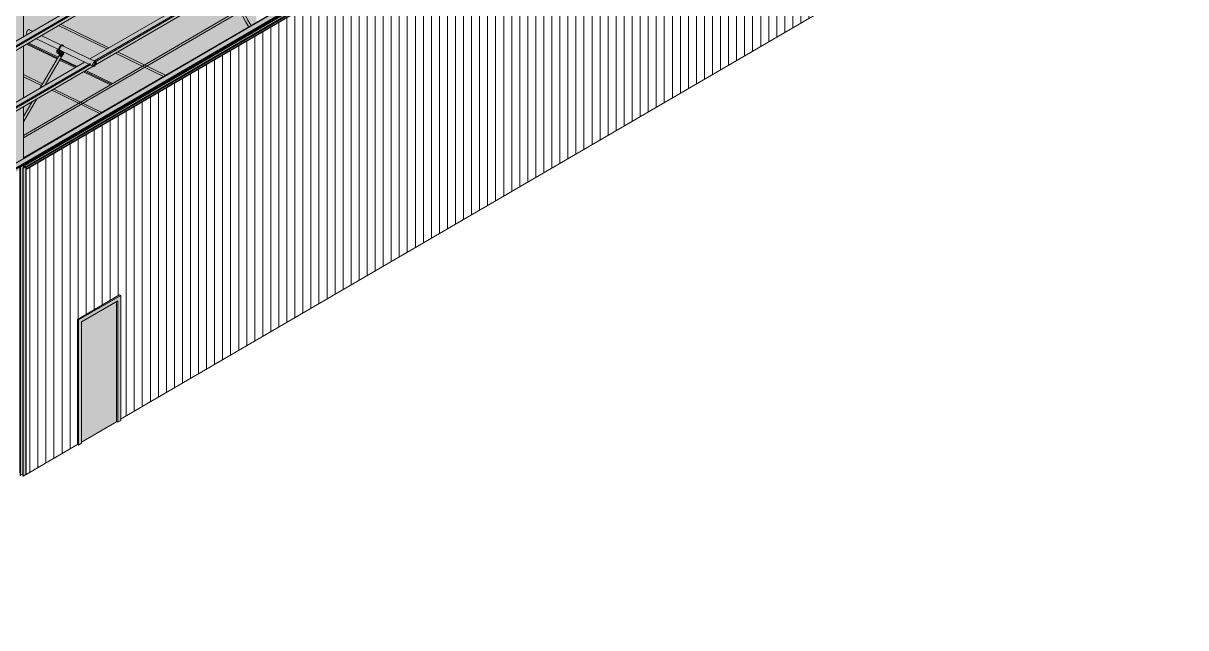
# Model space of a CAD drawing. Header units: inches. Extents: x 27328 to 121296, y -4075 to 4147.
# Drawn here: x 43991 to 44771, y -2631 to -2225 of the extents above; entities that cross this region are included whole.
import ezdxf

# ---------------------------------------------------------------- set-up
doc = ezdxf.new("R2010")
doc.units = ezdxf.units.IN
doc.header["$MEASUREMENT"] = 0
for name, color, linetype, lineweight in [('A-DOOR', 31, 'Continuous', 9), ('A-DOOR-FRAM', 31, 'Continuous', 9), ('A-FLOR', 192, 'Continuous', 9), ('A-FLOR-OTLN', 90, 'Continuous', 9), ('A-GLAZ-CWMG', 51, 'Continuous', 9), ('A-WALL', 113, 'Continuous', 9), ('A-WALL-PATT', 111, 'Continuous', 9), ('L-SITE-WALL', 31, 'Continuous', 9), ('Q-SPCQ', 91, 'Continuous', 9), ('S-BEAM', 12, 'Continuous', 9), ('S-COLS', 52, 'Continuous', 9)]:
    doc.layers.add(name, color=color, linetype=linetype, lineweight=lineweight)

# ---------------------------------------------------------------- blocks, each defined once
blk = doc.blocks.new('Girt_Z - 8_D-V115-Axon - Looking South West')
at = {"layer": 'S-BEAM'}
for points in [[(-33110.5, -2430.6), (-30969.21, -1183.42), (-30972.42, -1182.06), (-33110.5, -2427.38)], [(-33110.5, -2431.46), (-30966.57, -1182.52), (-30966.89, -1182.06), (-33110.5, -2430.6)], [(-33110.5, -2433.47), (-32921.61, -2323.45), (-32921.52, -2321.86), (-32331.34, -1978.34), (-32331.34, -1979.65), (-32141.66, -1869.17), (-32141.57, -1867.58), (-31356.4, -1410.5), (-31356.4, -1411.8), (-31166.72, -1301.32), (-31166.63, -1299.74), (-30966.46, -1183.1), (-30966.57, -1182.74), (-33110.5, -2431.46)]]:
    blk.add_hatch(color=256, dxfattribs=at).paths.add_polyline_path(points, flags=0)
for p, q in [((-30972.33, -1181.96), (-33110.5, -2427.32)), ((-33110.5, -2430.6), (-30966.89, -1182.06)), ((-33110.5, -2431.46), (-30966.46, -1182.68))]:
    blk.add_line(p, q, dxfattribs=at)
blk = doc.blocks.new('Girt_Z - 8_D-V116-Axon - Looking South West')
at = {"layer": 'S-BEAM'}
h = blk.add_hatch(color=256, dxfattribs=at)
h.paths.add_polyline_path([(-33110.5, -2389.71), (-32875.36, -2252.66), (-32878.38, -2251.28), (-33110.5, -2386.49)], flags=0)
h.paths.add_polyline_path([(-32871.64, -2250.58), (-32427.08, -1991.57), (-32430.1, -1990.19), (-32874.57, -2249.17), (-32871.92, -2250.45)], flags=0)
h.paths.add_polyline_path([(-32423.37, -1989.49), (-30969.21, -1142.53), (-30972.42, -1141.17), (-32426.29, -1988.08), (-32423.64, -1989.36)], flags=0)
h = blk.add_hatch(color=256, dxfattribs=at)
h.paths.add_polyline_path([(-33110.5, -2390.57), (-32873.83, -2252.72), (-32874.3, -2252.13), (-33110.5, -2389.71)], flags=0)
h.paths.add_polyline_path([(-32872.43, -2251.91), (-32871.66, -2251.27), (-32871.76, -2251.14), (-32872.22, -2251.58)], flags=0)
h.paths.add_polyline_path([(-32870.96, -2251.05), (-32871.05, -2250.9), (-32871.01, -2251.03)], flags=0)
h.paths.add_polyline_path([(-32870.83, -2250.97), (-32425.56, -1991.63), (-32426.03, -1991.04), (-32871.41, -2250.7), (-32870.86, -2250.96)], flags=0)
h.paths.add_polyline_path([(-32424.16, -1990.81), (-32423.38, -1990.18), (-32423.49, -1990.04), (-32423.95, -1990.49)], flags=0)
h.paths.add_polyline_path([(-32422.69, -1989.96), (-32422.78, -1989.8), (-32422.7, -1989.95)], flags=0)
h.paths.add_polyline_path([(-32422.56, -1989.88), (-30966.57, -1141.62), (-30966.89, -1141.17), (-32423.13, -1989.6), (-32422.59, -1989.87)], flags=0)
h = blk.add_hatch(color=256, dxfattribs=at)
h.paths.add_polyline_path([(-33110.5, -2392.58), (-32872.81, -2253.89), (-32873.74, -2253.21), (-32873.92, -2252.77), (-33110.5, -2390.57)], flags=0)
h.paths.add_polyline_path([(-32872.78, -2253.47), (-32872.37, -2253.2), (-32871.7, -2252.17), (-32871.63, -2251.44), (-32872.47, -2251.96), (-32872.81, -2253.21)], flags=0)
h.paths.add_polyline_path([(-32870.83, -2252.98), (-32424.54, -1992.8), (-32425.46, -1992.12), (-32425.64, -1991.68), (-32870.8, -2251.16), (-32870.58, -2251.55), (-32870.58, -2252.27), (-32870.69, -2252.66)], flags=0)
h.paths.add_polyline_path([(-32424.51, -1992.37), (-32423.95, -1991.95), (-32423.43, -1991.08), (-32423.28, -1990.3), (-32424.19, -1990.87), (-32424.54, -1992.12)], flags=0)
h.paths.add_polyline_path([(-32422.56, -1991.88), (-30966.46, -1143.79), (-30966.6, -1141.87), (-32422.53, -1990.07), (-32422.3, -1990.46), (-32422.3, -1991.17), (-32422.41, -1991.57)], flags=0)
for p, q in [((-32430.16, -1990.17), (-32874.74, -2249.11)), ((-32871.46, -2250.48), (-32425.94, -1990.99)), ((-32870.96, -2251.05), (-32425.56, -1991.63)), ((-32870.88, -2253.08), (-32424.1, -1992.85)), ((-32878.34, -2251.2), (-33110.5, -2386.43)), ((-33110.5, -2389.71), (-32874.21, -2252.08)), ((-33110.5, -2390.57), (-32873.92, -2252.77)), ((-33110.5, -2392.64), (-32872.37, -2253.94)), ((-32872.43, -2251.91), (-32871.56, -2251.4))]:
    blk.add_line(p, q, dxfattribs=at)
blk = doc.blocks.new('Girt_Z - 8_D-V117-Axon - Looking South West')
at = {"layer": 'S-BEAM'}
for points in [[(-33110.5, -2348.81), (-30969.21, -1101.63), (-30972.42, -1100.28), (-33110.5, -2345.59)], [(-33110.5, -2349.68), (-30966.46, -1100.89), (-30966.89, -1100.28), (-33110.5, -2348.81)], [(-33110.5, -2351.68), (-30966.46, -1102.9), (-30966.46, -1100.89), (-33110.5, -2349.68)]]:
    blk.add_hatch(color=256, dxfattribs=at).paths.add_polyline_path(points, flags=0)
for p, q in [((-30972.33, -1100.17), (-33110.5, -2345.53)), ((-33110.5, -2348.81), (-30966.89, -1100.28)), ((-33110.5, -2349.68), (-30966.46, -1100.89)), ((-33110.5, -2351.75), (-30966.51, -1102.99))]:
    blk.add_line(p, q, dxfattribs=at)
blk = doc.blocks.new('Basketball_Backstop-Performance_Sports_Systems-3103-Ceiling_Hung - 27_-0_ to 27_-11 7_8_-706978-Axon - Looking South West')
at = {"layer": 'Q-SPCQ'}
h = blk.add_hatch(color=256, dxfattribs=at)
h.paths.add_polyline_path([(-32872.81, -2253.21), (-32872.66, -2252.38), (-32871.94, -2251.27), (-32871.33, -2250.91), (-32871.1, -2250.84), (-32907.47, -2233.49), (-32910.25, -2235.11), (-32874.62, -2252.32), (-32874.19, -2252.12), (-32873.83, -2252.72), (-32872.86, -2253.19)], flags=0)
h.paths.add_polyline_path([(-32916.07, -2232.29), (-32913.07, -2230.55), (-32915.68, -2229.47), (-32916.29, -2229.82), (-32917, -2230.93), (-32917.16, -2231.76)], flags=0)
h = blk.add_hatch(color=256, dxfattribs=at)
h.paths.add_polyline_path([(-32872.47, -2254.06), (-32872.77, -2253.57), (-32872.86, -2253.19), (-32873.83, -2252.72), (-32873.67, -2253.37), (-32873.26, -2253.68), (-32872.6, -2254)], flags=0)
h.paths.add_polyline_path([(-32875.28, -2252.7), (-32874.64, -2252.33), (-32910.3, -2235.14), (-32910.89, -2235.48), (-32875.93, -2252.39)], flags=0)
h.paths.add_polyline_path([(-32916.71, -2232.66), (-32916.07, -2232.29), (-32917.16, -2231.76), (-32917, -2232.41), (-32916.82, -2232.61)], flags=0)
h = blk.add_hatch(color=256, dxfattribs=at)
h.paths.add_polyline_path([(-32919.13, -2291.19), (-32910.52, -2276.16), (-32913.45, -2277.86), (-32919.13, -2287.99), (-32919.13, -2291.14)], flags=0)
h.paths.add_polyline_path([(-32907.98, -2268.47), (-32904.84, -2266.64), (-32893.24, -2246.43), (-32893.96, -2246.49), (-32894.08, -2246.68), (-32894.43, -2246.42), (-32894.43, -2246.16), (-32894.72, -2246.07), (-32894.82, -2246.24), (-32895.04, -2246.24), (-32902.87, -2259.69)], flags=0)
for points in [[(-32896.65, -2244.83), (-32894.56, -2243.37), (-32895.7, -2242.85), (-32896.34, -2243.27), (-32896.65, -2243.94), (-32896.65, -2244.5)], [(-32895.21, -2245.52), (-32893.13, -2244.07), (-32894.27, -2243.54), (-32894.91, -2243.96), (-32895.21, -2244.63), (-32895.21, -2245.2)], [(-32893.95, -2245.91), (-32893.72, -2244.97), (-32894.18, -2244.98), (-32894.75, -2245.52), (-32893.95, -2245.9)], [(-32893.2, -2246.42), (-32892.88, -2246.23), (-32893.06, -2245.29), (-32893.46, -2245.12), (-32893.8, -2245.29), (-32893.96, -2245.9), (-32893.96, -2246.03), (-32893.87, -2246.34), (-32893.25, -2246.42)], [(-32892.5, -2245.12), (-32892.99, -2244.34), (-32893.46, -2244.65), (-32892.51, -2245.11)], [(-32872.18, -2254.04), (-32871.63, -2253.9), (-32870.86, -2253.05), (-32870.58, -2252.27), (-32870.59, -2251.87), (-32871.57, -2251.55), (-32871.88, -2252.56), (-32872.66, -2253.41), (-32872.75, -2253.62), (-32872.4, -2253.95)], [(-32870.54, -2251.89), (-32870.69, -2251.28), (-32871.33, -2250.91), (-32871.65, -2251.28), (-32871.23, -2251.55), (-32870.59, -2251.87)], [(-32904.84, -2266.64), (-32904.72, -2266.58), (-32901.54, -2260.97)]]:
    blk.add_hatch(color=256, dxfattribs=at).paths.add_polyline_path(points, flags=0)
h = blk.add_hatch(color=256, dxfattribs=at)
h.paths.add_polyline_path([(-32895.44, -2245.52), (-32895.58, -2245), (-32896.55, -2244.98)], flags=0)
h.paths.add_polyline_path([(-32896.55, -2244.98), (-32895.09, -2244.28), (-32895.22, -2244.2), (-32896.29, -2244.83)], flags=0)
h = blk.add_hatch(color=256, dxfattribs=at)
h.paths.add_polyline_path([(-32893.96, -2246.76), (-32893.96, -2246.03), (-32894.43, -2246.42)], flags=0)
h.paths.add_polyline_path([(-32894.79, -2246.24), (-32895.26, -2245.52), (-32895.22, -2246.15), (-32894.93, -2246.21)], flags=0)
h.paths.add_polyline_path([(-32894.61, -2246.21), (-32893.98, -2246.02), (-32895.11, -2245.59)], flags=0)
h = blk.add_hatch(color=256, dxfattribs=at)
h.paths.add_polyline_path([(-32892.49, -2245.91), (-32892.64, -2245.29), (-32892.87, -2245.63), (-32892.59, -2245.83)], flags=0)
h.paths.add_polyline_path([(-32893.03, -2245.32), (-32892.59, -2245.12), (-32893.67, -2244.68), (-32893.06, -2245.29)], flags=0)
h.paths.add_polyline_path([(-32893.46, -2245.12), (-32893.73, -2245.02), (-32893.58, -2245.11), (-32893.46, -2245.12)], flags=0)
for p, q in [((-32913.02, -2230.57), (-32915.22, -2229.5)), ((-32910.9, -2235.48), (-32875.28, -2252.7)), ((-32871.01, -2250.88), (-32907.25, -2233.36)), ((-32894.45, -2245.21), (-32907.99, -2268.48)), ((-32904.71, -2266.57), (-32892.82, -2246.16)), ((-32896.78, -2244.76), (-32896.78, -2243.76)), ((-32896.65, -2243.82), (-32896.65, -2244.83)), ((-32895.44, -2245.52), (-32896.55, -2244.98)), ((-32896.55, -2245.14), (-32895.44, -2245.67)), ((-32896.45, -2243.14), (-32895.67, -2242.68)), ((-32895.53, -2242.75), (-32896.31, -2243.2)), ((-32895.53, -2242.75), (-32895.67, -2242.68)), ((-32895.31, -2244.66), (-32895.65, -2244.86)), ((-32895.65, -2244.86), (-32895.5, -2245.11)), ((-32895.6, -2244.95), (-32895.64, -2244.98)), ((-32895.6, -2244.79), (-32895.35, -2244.65)), ((-32895.21, -2244.73), (-32895.6, -2244.95)), ((-32895.54, -2245.16), (-32895.31, -2245.03)), ((-32895.5, -2245.11), (-32895.21, -2245.15)), ((-32895.21, -2245.52), (-32895.45, -2245.49)), ((-32895.41, -2242.59), (-32895.41, -2245.55)), ((-32895.16, -2243.11), (-32895.37, -2242.98)), ((-32895.35, -2244.45), (-32895.35, -2245.45)), ((-32895.31, -2244.66), (-32895.31, -2245.03)), ((-32895.29, -2245.68), (-32892.8, -2244.23)), ((-32895.29, -2245.44), (-32895.23, -2245.43)), ((-32895.27, -2245.4), (-32895.21, -2245.42)), ((-32895.26, -2246.14), (-32895.26, -2245.4)), ((-32894.93, -2246.08), (-32895.23, -2246.25)), ((-32894.9, -2246.19), (-32895.23, -2246.25)), ((-32895.23, -2246.25), (-32895.23, -2246.68)), ((-32895.21, -2245.52), (-32895.21, -2244.51)), ((-32894.63, -2246.18), (-32895.16, -2246.48)), ((-32895.01, -2243.83), (-32894.24, -2243.37)), ((-32894.66, -2245.34), (-32895, -2245.54)), ((-32894.93, -2246.08), (-32894.61, -2246.02)), ((-32894.93, -2246.51), (-32894.93, -2246.08)), ((-32894.91, -2243.95), (-32894.91, -2242.59)), ((-32894.61, -2246.02), (-32894.9, -2246.19)), ((-32894.58, -2246.57), (-32894.9, -2246.19)), ((-32894.1, -2243.44), (-32894.88, -2243.89)), ((-32894.68, -2246.22), (-32894.69, -2246.28)), ((-32894.61, -2246.02), (-32894.29, -2246.39)), ((-32894.34, -2246.28), (-32894.38, -2246.22)), ((-32894.1, -2243.44), (-32894.24, -2243.37)), ((-32893.96, -2246.03), (-32893.96, -2246.76)), ((-32893.72, -2244.98), (-32893.95, -2245.91)), ((-32893.72, -2243.8), (-32893.94, -2243.67)), ((-32893.84, -2246.69), (-32893.84, -2245.95)), ((-32893.83, -2245.89), (-32893.6, -2244.96)), ((-32893.78, -2244.94), (-32893.78, -2244.69)), ((-32892.96, -2245.2), (-32893.7, -2245.63)), ((-32892.85, -2244.26), (-32893.48, -2244.63)), ((-32893.48, -2244.79), (-32892.85, -2244.42)), ((-32892.79, -2244.23), (-32892.85, -2244.26)), ((-32892.73, -2244.45), (-32892.5, -2245.12)), ((-32892.38, -2244.99), (-32892.61, -2244.33)), ((-32892.49, -2245.17), (-32892.49, -2245.91)), ((-32892.39, -2245.29), (-32892.39, -2245.72)), ((-32892.36, -2245.83), (-32892.36, -2245.09)), ((-32894.93, -2246.51), (-32895.23, -2246.68)), ((-32895.23, -2246.68), (-32894.9, -2247.05)), ((-32894.61, -2246.88), (-32894.93, -2246.51)), ((-32894.9, -2246.91), (-32894.2, -2246.5)), ((-32894.9, -2247.05), (-32894.61, -2246.88)), ((-32894.9, -2247.05), (-32894.58, -2246.99)), ((-32894.29, -2246.82), (-32894.61, -2246.88)), ((-32894.29, -2246.39), (-32894.58, -2246.57)), ((-32894.58, -2246.99), (-32894.58, -2246.57)), ((-32894.29, -2246.82), (-32894.58, -2246.99)), ((-32894.29, -2246.39), (-32894.29, -2246.82)), ((-32894.17, -2247.21), (-32894.04, -2247.13)), ((-32892.7, -2246.35), (-32892.57, -2246.28)), ((-32874.09, -2253.28), (-32872.65, -2253.98)), ((-32872.65, -2253.98), (-32872.4, -2254.1)), ((-32870.87, -2250.95), (-32871.01, -2250.88)), ((-32919.13, -2291.33), (-32910.17, -2275.95)), ((-32913.46, -2277.87), (-32919.13, -2287.6))]:
    blk.add_line(p, q, dxfattribs=at)
for points in [[(-32917.16, -2231.76, 0), (-32917.12, -2231.36, 0), (-32917, -2230.93, 0), (-32916.82, -2230.51, 0), (-32916.57, -2230.14, 0), (-32916.29, -2229.82, 0), (-32915.98, -2229.59, 0), (-32915.68, -2229.47, 0), (-32915.39, -2229.45, 0), (-32915.15, -2229.54, 0)], [(-32916.75, -2232.65, 0), (-32916.82, -2232.61, 0), (-32917, -2232.41, 0), (-32917.12, -2232.12, 0), (-32917.16, -2231.76, 0)], [(-32896.78, -2243.76, 0), (-32896.77, -2243.64, 0), (-32896.74, -2243.52, 0), (-32896.69, -2243.4, 0), (-32896.62, -2243.29, 0), (-32896.53, -2243.2, 0), (-32896.45, -2243.14, 0)], [(-32896.78, -2244.76, 0), (-32896.78, -2244.83, 0), (-32896.75, -2244.91, 0), (-32896.72, -2244.98, 0), (-32896.67, -2245.05, 0), (-32896.61, -2245.1, 0), (-32896.55, -2245.14, 0)], [(-32896.31, -2243.2, 0), (-32896.4, -2243.27, 0), (-32896.48, -2243.36, 0), (-32896.55, -2243.47, 0), (-32896.6, -2243.58, 0), (-32896.63, -2243.71, 0), (-32896.65, -2243.82, 0)], [(-32896.55, -2244.98, 0), (-32896.58, -2244.96, 0), (-32896.6, -2244.94, 0), (-32896.62, -2244.92, 0), (-32896.63, -2244.89, 0), (-32896.64, -2244.86, 0), (-32896.65, -2244.83, 0)], [(-32895.24, -2245.02, 0), (-32895.3, -2245.03, 0), (-32895.37, -2245.04, 0), (-32895.45, -2245.04, 0), (-32895.52, -2245.02, 0), (-32895.58, -2245, 0), (-32895.62, -2244.97, 0), (-32895.66, -2244.94, 0), (-32895.67, -2244.9, 0), (-32895.66, -2244.86, 0), (-32895.64, -2244.82, 0), (-32895.6, -2244.79, 0)], [(-32895.45, -2245.2, 0), (-32895.37, -2245.2, 0), (-32895.3, -2245.19, 0), (-32895.24, -2245.18, 0)], [(-32895.35, -2245.45, 0), (-32895.35, -2245.48, 0), (-32895.36, -2245.5, 0), (-32895.38, -2245.52, 0), (-32895.4, -2245.52, 0), (-32895.42, -2245.52, 0), (-32895.44, -2245.52, 0)], [(-32895.44, -2245.67, 0), (-32895.38, -2245.69, 0), (-32895.33, -2245.69, 0), (-32895.28, -2245.68, 0), (-32895.24, -2245.64, 0), (-32895.22, -2245.59, 0), (-32895.21, -2245.52, 0)], [(-32892.83, -2239.78, 0), (-32892.89, -2239.75, 0), (-32892.95, -2239.73, 0), (-32893.01, -2239.71, 0), (-32893.07, -2239.7, 0), (-32893.13, -2239.69, 0), (-32893.2, -2239.68, 0), (-32893.26, -2239.68, 0), (-32893.33, -2239.69, 0), (-32893.39, -2239.69, 0), (-32893.45, -2239.7, 0), (-32893.52, -2239.72, 0), (-32893.58, -2239.73, 0), (-32893.65, -2239.76, 0), (-32893.71, -2239.78, 0), (-32893.77, -2239.81, 0), (-32893.84, -2239.84, 0), (-32893.9, -2239.87, 0), (-32893.96, -2239.91, 0), (-32894.02, -2239.94, 0), (-32894.08, -2239.99, 0), (-32894.14, -2240.03, 0), (-32894.2, -2240.08, 0), (-32894.26, -2240.12, 0), (-32894.32, -2240.18, 0), (-32894.38, -2240.23, 0), (-32894.43, -2240.29, 0), (-32894.49, -2240.34, 0), (-32894.54, -2240.4, 0), (-32894.6, -2240.47, 0), (-32894.65, -2240.53, 0), (-32894.7, -2240.6, 0), (-32894.75, -2240.66, 0), (-32894.8, -2240.73, 0), (-32894.84, -2240.8, 0), (-32894.89, -2240.87, 0), (-32894.93, -2240.95, 0), (-32894.97, -2241.02, 0), (-32895.01, -2241.1, 0), (-32895.05, -2241.17, 0), (-32895.09, -2241.25, 0), (-32895.12, -2241.33, 0), (-32895.16, -2241.41, 0), (-32895.19, -2241.49, 0), (-32895.22, -2241.57, 0), (-32895.25, -2241.65, 0), (-32895.27, -2241.73, 0), (-32895.29, -2241.81, 0), (-32895.32, -2241.89, 0), (-32895.33, -2241.97, 0), (-32895.35, -2242.05, 0), (-32895.37, -2242.13, 0), (-32895.38, -2242.21, 0), (-32895.39, -2242.29, 0), (-32895.4, -2242.37, 0), (-32895.4, -2242.44, 0), (-32895.41, -2242.52, 0), (-32895.41, -2242.59, 0)], [(-32895.21, -2245.05, 0), (-32895.27, -2245.03, 0), (-32895.32, -2245.01, 0), (-32895.37, -2244.99, 0), (-32895.39, -2244.96, 0), (-32895.41, -2244.92, 0), (-32895.4, -2244.89, 0), (-32895.38, -2244.85, 0), (-32895.34, -2244.83, 0)], [(-32895.34, -2245.2, 0), (-32895.38, -2245.23, 0), (-32895.4, -2245.26, 0), (-32895.41, -2245.29, 0), (-32895.39, -2245.33, 0), (-32895.37, -2245.36, 0)], [(-32895.32, -2245.65, 0), (-32895.37, -2245.62, 0), (-32895.39, -2245.59, 0), (-32895.41, -2245.56, 0), (-32895.4, -2245.52, 0), (-32895.38, -2245.49, 0)], [(-32895.35, -2244.45, 0), (-32895.34, -2244.33, 0), (-32895.31, -2244.21, 0), (-32895.25, -2244.09, 0), (-32895.18, -2243.98, 0), (-32895.1, -2243.89, 0), (-32895.01, -2243.83, 0)], [(-32895.34, -2244.83, 0), (-32895.29, -2244.8, 0), (-32895.23, -2244.79, 0)], [(-32895.23, -2245.16, 0), (-32895.29, -2245.18, 0), (-32895.34, -2245.2, 0)], [(-32894.99, -2245.45, 0), (-32894.95, -2245.48, 0), (-32894.92, -2245.51, 0), (-32894.91, -2245.55, 0), (-32894.91, -2245.58, 0), (-32894.93, -2245.61, 0), (-32894.97, -2245.64, 0), (-32895.02, -2245.66, 0), (-32895.08, -2245.68, 0), (-32895.14, -2245.68, 0), (-32895.21, -2245.68, 0), (-32895.27, -2245.67, 0), (-32895.32, -2245.65, 0)], [(-32894.88, -2243.89, 0), (-32894.96, -2243.96, 0), (-32895.04, -2244.05, 0), (-32895.11, -2244.16, 0), (-32895.17, -2244.28, 0), (-32895.2, -2244.4, 0), (-32895.21, -2244.51, 0)], [(-32893.05, -2240.23, 0), (-32893.07, -2240.21, 0), (-32893.1, -2240.2, 0), (-32893.13, -2240.2, 0), (-32893.16, -2240.19, 0), (-32893.19, -2240.19, 0), (-32893.22, -2240.18, 0), (-32893.25, -2240.18, 0), (-32893.29, -2240.18, 0), (-32893.32, -2240.19, 0), (-32893.36, -2240.19, 0), (-32893.4, -2240.2, 0), (-32893.44, -2240.21, 0), (-32893.48, -2240.23, 0), (-32893.52, -2240.24, 0), (-32893.57, -2240.26, 0), (-32893.61, -2240.28, 0), (-32893.66, -2240.31, 0), (-32893.7, -2240.33, 0), (-32893.75, -2240.36, 0), (-32893.8, -2240.39, 0), (-32893.84, -2240.43, 0), (-32893.89, -2240.46, 0), (-32893.94, -2240.5, 0), (-32893.98, -2240.55, 0), (-32894.03, -2240.59, 0), (-32894.08, -2240.64, 0), (-32894.12, -2240.68, 0), (-32894.17, -2240.73, 0), (-32894.21, -2240.79, 0), (-32894.26, -2240.84, 0), (-32894.3, -2240.9, 0), (-32894.34, -2240.95, 0), (-32894.38, -2241.01, 0), (-32894.42, -2241.07, 0), (-32894.46, -2241.14, 0), (-32894.5, -2241.2, 0), (-32894.53, -2241.26, 0), (-32894.57, -2241.33, 0), (-32894.6, -2241.39, 0), (-32894.64, -2241.46, 0), (-32894.67, -2241.53, 0), (-32894.69, -2241.6, 0), (-32894.72, -2241.67, 0), (-32894.75, -2241.73, 0), (-32894.77, -2241.8, 0), (-32894.79, -2241.87, 0), (-32894.81, -2241.94, 0), (-32894.83, -2242.01, 0), (-32894.85, -2242.08, 0), (-32894.86, -2242.15, 0), (-32894.87, -2242.21, 0), (-32894.88, -2242.28, 0), (-32894.89, -2242.35, 0), (-32894.9, -2242.41, 0), (-32894.9, -2242.47, 0), (-32894.91, -2242.53, 0), (-32894.91, -2242.59, 0)], [(-32894.82, -2246.35, 0), (-32894.81, -2246.29, 0), (-32894.79, -2246.24, 0), (-32894.76, -2246.21, 0), (-32894.71, -2246.19, 0), (-32894.66, -2246.19, 0), (-32894.61, -2246.21, 0), (-32894.56, -2246.25, 0), (-32894.51, -2246.3, 0), (-32894.46, -2246.35, 0), (-32894.43, -2246.42, 0)], [(-32894.43, -2246.48, 0), (-32894.45, -2246.42, 0), (-32894.48, -2246.36, 0), (-32894.52, -2246.31, 0), (-32894.56, -2246.27, 0), (-32894.61, -2246.24, 0), (-32894.66, -2246.22, 0), (-32894.7, -2246.22, 0), (-32894.74, -2246.24, 0), (-32894.77, -2246.27, 0), (-32894.79, -2246.31, 0), (-32894.79, -2246.36, 0)], [(-32893.95, -2245.91, 0), (-32893.96, -2245.97, 0), (-32893.96, -2246.03, 0)], [(-32893.84, -2245.95, 0), (-32893.83, -2245.92, 0), (-32893.83, -2245.89, 0)], [(-32893.48, -2244.63, 0), (-32893.54, -2244.67, 0), (-32893.6, -2244.73, 0), (-32893.65, -2244.81, 0), (-32893.69, -2244.89, 0), (-32893.72, -2244.98, 0)], [(-32893.02, -2246.35, 0), (-32892.88, -2246.23, 0), (-32892.79, -2246.08, 0), (-32892.75, -2245.9, 0), (-32892.78, -2245.7, 0), (-32892.87, -2245.5, 0), (-32893, -2245.32, 0), (-32893.18, -2245.16, 0), (-32893.4, -2245.04, 0), (-32893.62, -2244.96, 0)], [(-32893.6, -2244.96, 0), (-32893.58, -2244.92, 0), (-32893.56, -2244.88, 0), (-32893.54, -2244.84, 0), (-32893.51, -2244.81, 0), (-32893.48, -2244.79, 0)], [(-32893.05, -2240.23, 0), (-32893.02, -2240.24, 0), (-32893, -2240.25, 0), (-32892.97, -2240.27, 0), (-32892.95, -2240.29, 0), (-32892.93, -2240.31, 0), (-32892.91, -2240.33, 0)], [(-32892.97, -2246.39, 0), (-32892.81, -2246.39, 0), (-32892.68, -2246.34, 0), (-32892.58, -2246.23, 0), (-32892.51, -2246.09, 0), (-32892.49, -2245.91, 0)], [(-32892.85, -2244.42, 0), (-32892.82, -2244.41, 0), (-32892.79, -2244.4, 0), (-32892.76, -2244.41, 0), (-32892.74, -2244.43, 0), (-32892.73, -2244.45, 0)], [(-32892.36, -2245.83, 0), (-32892.38, -2246.01, 0), (-32892.45, -2246.16, 0), (-32892.55, -2246.27, 0), (-32892.69, -2246.32, 0), (-32892.84, -2246.32, 0)], [(-32892.83, -2239.78, 0), (-32892.77, -2239.8, 0), (-32892.72, -2239.84, 0), (-32892.67, -2239.87, 0), (-32892.62, -2239.92, 0), (-32892.57, -2239.96, 0), (-32892.53, -2240.01, 0), (-32892.49, -2240.06, 0), (-32892.45, -2240.11, 0), (-32892.42, -2240.16, 0), (-32892.39, -2240.22, 0), (-32892.36, -2240.28, 0), (-32892.33, -2240.34, 0), (-32892.31, -2240.4, 0), (-32892.29, -2240.47, 0), (-32892.27, -2240.53, 0), (-32892.25, -2240.6, 0)], [(-32892.5, -2245.12, 0), (-32892.49, -2245.14, 0), (-32892.49, -2245.17, 0)], [(-32892.5, -2245.14, 0), (-32892.46, -2245.19, 0), (-32892.43, -2245.25, 0), (-32892.41, -2245.31, 0), (-32892.4, -2245.36, 0)], [(-32892.4, -2245.36, 0), (-32892.41, -2245.42, 0), (-32892.43, -2245.46, 0), (-32892.46, -2245.49, 0), (-32892.5, -2245.5, 0)], [(-32892.36, -2245.09, 0), (-32892.37, -2245.04, 0), (-32892.38, -2244.99, 0)], [(-32895.23, -2246.34, 0), (-32895.17, -2246.55, 0), (-32895.07, -2246.75, 0), (-32894.93, -2246.94, 0), (-32894.78, -2247.09, 0), (-32894.61, -2247.19, 0), (-32894.44, -2247.25, 0), (-32894.29, -2247.25, 0), (-32894.15, -2247.2, 0), (-32894.05, -2247.09, 0), (-32893.98, -2246.95, 0), (-32893.96, -2246.76, 0)], [(-32894.85, -2246.79, 0), (-32894.85, -2246.73, 0), (-32894.87, -2246.67, 0), (-32894.9, -2246.61, 0), (-32894.94, -2246.56, 0), (-32894.98, -2246.51, 0), (-32895.03, -2246.48, 0), (-32895.08, -2246.47, 0), (-32895.12, -2246.47, 0), (-32895.16, -2246.48, 0), (-32895.19, -2246.51, 0), (-32895.21, -2246.56, 0), (-32895.22, -2246.61, 0)], [(-32895.22, -2246.61, 0), (-32895.21, -2246.66, 0), (-32895.19, -2246.72, 0), (-32895.16, -2246.78, 0), (-32895.12, -2246.84, 0), (-32895.08, -2246.88, 0), (-32895.03, -2246.91, 0), (-32894.98, -2246.92, 0), (-32894.94, -2246.92, 0), (-32894.9, -2246.91, 0), (-32894.87, -2246.88, 0), (-32894.85, -2246.84, 0), (-32894.85, -2246.79, 0)], [(-32893.84, -2246.69, 0), (-32893.86, -2246.87, 0), (-32893.92, -2247.02, 0), (-32894.03, -2247.12, 0), (-32894.16, -2247.18, 0), (-32894.32, -2247.17, 0), (-32894.48, -2247.12, 0), (-32894.65, -2247.01, 0), (-32894.81, -2246.86, 0), (-32894.94, -2246.68, 0), (-32895.04, -2246.48, 0), (-32895.11, -2246.27, 0)], [(-32895.09, -2246.53, 0), (-32895.08, -2246.48, 0), (-32895.06, -2246.44, 0), (-32895.03, -2246.41, 0), (-32895, -2246.39, 0), (-32894.95, -2246.4, 0), (-32894.9, -2246.41, 0), (-32894.86, -2246.44, 0), (-32894.81, -2246.48, 0), (-32894.77, -2246.54, 0), (-32894.74, -2246.59, 0), (-32894.73, -2246.65, 0), (-32894.72, -2246.71, 0)], [(-32894.72, -2246.71, 0), (-32894.73, -2246.76, 0), (-32894.74, -2246.81, 0), (-32894.77, -2246.84, 0), (-32894.81, -2246.85, 0), (-32894.86, -2246.85, 0), (-32894.9, -2246.83, 0), (-32894.95, -2246.8, 0), (-32895, -2246.76, 0), (-32895.03, -2246.71, 0), (-32895.06, -2246.65, 0), (-32895.08, -2246.59, 0), (-32895.09, -2246.53, 0)], [(-32894.4, -2246.55, 0), (-32894.41, -2246.61, 0), (-32894.43, -2246.66, 0), (-32894.46, -2246.69, 0), (-32894.51, -2246.71, 0), (-32894.56, -2246.71, 0), (-32894.61, -2246.69, 0), (-32894.66, -2246.66, 0), (-32894.71, -2246.61, 0), (-32894.76, -2246.55, 0), (-32894.79, -2246.48, 0), (-32894.81, -2246.42, 0), (-32894.82, -2246.35, 0)], [(-32894.79, -2246.36, 0), (-32894.79, -2246.42, 0), (-32894.77, -2246.48, 0), (-32894.74, -2246.54, 0), (-32894.7, -2246.59, 0), (-32894.66, -2246.63, 0), (-32894.61, -2246.66, 0), (-32894.56, -2246.68, 0), (-32894.52, -2246.68, 0), (-32894.48, -2246.66, 0), (-32894.45, -2246.63, 0), (-32894.43, -2246.59, 0), (-32894.42, -2246.54, 0)], [(-32894.69, -2246.28, 0), (-32894.68, -2246.34, 0), (-32894.66, -2246.41, 0), (-32894.63, -2246.48, 0), (-32894.59, -2246.53, 0), (-32894.54, -2246.58, 0), (-32894.48, -2246.62, 0), (-32894.43, -2246.63, 0), (-32894.38, -2246.63, 0), (-32894.34, -2246.62, 0)], [(-32893.87, -2246.34, 0), (-32893.65, -2246.42, 0), (-32893.42, -2246.45, 0), (-32893.2, -2246.42, 0), (-32893.02, -2246.35, 0)], [(-32870.46, -2251.84, 0), (-32870.5, -2251.48, 0), (-32870.61, -2251.19, 0), (-32870.8, -2250.99, 0), (-32871.05, -2250.9, 0), (-32871.33, -2250.91, 0), (-32871.63, -2251.04, 0), (-32871.94, -2251.27, 0), (-32872.22, -2251.58, 0), (-32872.47, -2251.96, 0), (-32872.66, -2252.38, 0), (-32872.77, -2252.8, 0), (-32872.81, -2253.21, 0)], [(-32872.81, -2253.21, 0), (-32872.77, -2253.57, 0), (-32872.66, -2253.86, 0), (-32872.47, -2254.06, 0), (-32872.22, -2254.15, 0), (-32871.94, -2254.13, 0), (-32871.63, -2254.01, 0), (-32871.33, -2253.78, 0), (-32871.05, -2253.47, 0), (-32870.8, -2253.09, 0), (-32870.61, -2252.67, 0), (-32870.5, -2252.25, 0), (-32870.46, -2251.84, 0)], [(-32872.73, -2253.16, 0), (-32872.69, -2252.78, 0), (-32872.58, -2252.39, 0), (-32872.41, -2252, 0), (-32872.18, -2251.65, 0), (-32871.92, -2251.36, 0), (-32871.63, -2251.15, 0), (-32871.35, -2251.03, 0), (-32871.09, -2251.01, 0), (-32870.86, -2251.1, 0), (-32870.69, -2251.28, 0), (-32870.58, -2251.55, 0), (-32870.54, -2251.89, 0)], [(-32872.34, -2253.99, 0), (-32872.41, -2253.95, 0), (-32872.58, -2253.77, 0), (-32872.69, -2253.5, 0), (-32872.73, -2253.16, 0)], [(-32870.54, -2251.89, 0), (-32870.58, -2252.27, 0), (-32870.69, -2252.66, 0), (-32870.86, -2253.05, 0), (-32871.09, -2253.4, 0), (-32871.35, -2253.69, 0), (-32871.63, -2253.9, 0), (-32871.92, -2254.02, 0), (-32872.18, -2254.04, 0)]]:
    blk.add_polyline3d(points, dxfattribs=at)
blk = doc.blocks.new('Rectangular Mullion - Profile_Polycarbonate_Lower-836515-Axon - Looking South West')
at = {"layer": 'A-GLAZ-CWMG'}
for points in [[(-32918.9, -2320.57), (-32333.77, -1979.76), (-32334.04, -1979.64), (-32919.17, -2320.44)], [(-32917.59, -2321.42), (-32333.99, -1981.51), (-32333.99, -1980.1), (-32918.56, -2320.78), (-32917.59, -2321.2)], [(-32917.59, -2323.1), (-32332.46, -1982.3), (-32332.55, -1981.11), (-32917.59, -2321.87)], [(-32917.59, -2321.77), (-32333.77, -1981.61), (-32333.99, -1981.51), (-32917.59, -2321.42)]]:
    blk.add_hatch(color=256, dxfattribs=at).paths.add_polyline_path(points, flags=0)
for p, q in [((-32334.04, -1979.64), (-32919.17, -2320.44)), ((-32333.77, -1979.76), (-32918.9, -2320.57)), ((-32333.77, -1979.97), (-32918.75, -2320.69)), ((-32332.56, -1981.02), (-32917.59, -2321.77)), ((-32332.46, -1981.06), (-32917.59, -2321.87)), ((-32334.04, -1979.64), (-32333.77, -1979.76)), ((-32333.99, -1980.1), (-32333.99, -1981.51)), ((-32333.77, -1979.76), (-32333.77, -1979.97)), ((-32332.56, -1981.02), (-32332.46, -1981.06)), ((-32332.46, -1981.06), (-32332.46, -1982.3)), ((-32333.99, -1981.51), (-32917.59, -2321.42)), ((-32332.46, -1982.3), (-32917.59, -2323.1)), ((-32333.99, -1981.51), (-32333.67, -1981.66)), ((-32918.9, -2320.57), (-32919.17, -2320.44)), ((-32917.59, -2323.1), (-32917.59, -2321.87))]:
    blk.add_line(p, q, dxfattribs=at)
blk = doc.blocks.new('Rectangular Mullion - Profile_Polycarbonate_Upper and left-836139-Axon - Looking South West')
at = {"layer": 'A-GLAZ-CWMG'}
for points in [[(-32921.34, -2526.67), (-32921.53, -2321.9), (-32921.61, -2321.88), (-32921.56, -2526.57)], [(-32921.18, -2528.24), (-32919.6, -2527.32), (-32919.43, -2322.27), (-32919.16, -2322.11), (-32919.17, -2320.49), (-32921.18, -2321.89), (-32921.18, -2527.97)], [(-32919.5, -2528.9), (-32917.59, -2527.78), (-32917.59, -2321.2), (-32919.5, -2322.31), (-32919.5, -2501.34)], [(-32919.16, -2322.11), (-32917.79, -2321.15), (-32919.16, -2320.5), (-32919.16, -2322.06)], [(-32921.29, -2528.54), (-32921.18, -2528.42), (-32921.34, -2528.52)]]:
    blk.add_hatch(color=256, dxfattribs=at).paths.add_polyline_path(points, flags=0)
for p, q in [((-32919.17, -2320.44), (-32921.61, -2321.86)), ((-32921.61, -2321.86), (-32921.34, -2321.99)), ((-32921.61, -2321.86), (-32921.61, -2322.74)), ((-32921.61, -2322.83), (-32921.61, -2526.64)), ((-32921.52, -2321.86), (-32919.16, -2320.49)), ((-32921.34, -2321.99), (-32921.18, -2321.89)), ((-32921.34, -2321.99), (-32921.34, -2528.57)), ((-32921.18, -2321.89), (-32921.22, -2321.87)), ((-32921.18, -2321.89), (-32921.18, -2528.47)), ((-32919.55, -2322.24), (-32919.6, -2322.27)), ((-32919.6, -2322.27), (-32919.5, -2322.31)), ((-32919.6, -2322.27), (-32919.6, -2528.85)), ((-32919.51, -2322.27), (-32919.55, -2322.24)), ((-32917.68, -2321.2), (-32919.51, -2322.27)), ((-32919.5, -2322.31), (-32917.59, -2321.2)), ((-32919.5, -2322.31), (-32919.5, -2528.9)), ((-32917.59, -2321.2), (-32919.17, -2320.44)), ((-32919.16, -2320.49), (-32917.68, -2321.2)), ((-32919.16, -2320.49), (-32919.16, -2322.06)), ((-32917.59, -2321.2), (-32917.59, -2527.78)), ((-32921.18, -2528.47), (-32921.34, -2528.57)), ((-32919.6, -2527.32), (-32921.18, -2528.24)), ((-32919.5, -2528.9), (-32919.6, -2528.85)), ((-32917.59, -2527.78), (-32919.5, -2528.9))]:
    blk.add_line(p, q, dxfattribs=at)
blk = doc.blocks.new('Single-Flush - 36_ x 96_-948293-Axon - Looking South West')
at = {"layer": 'A-DOOR'}
blk.add_hatch(color=256, dxfattribs=at).paths.add_polyline_path([(-32880.23, -2506.11), (-32856.72, -2492.42), (-32856.72, -2411.84), (-32880.23, -2425.54), (-32880.23, -2501.34)], flags=0)
at = {"layer": 'A-DOOR-FRAM'}
for points in [[(-32882.25, -2424.17), (-32853.96, -2407.69), (-32854.7, -2407.34), (-32882.99, -2423.81)], [(-32882.25, -2508.08), (-32880.23, -2506.9), (-32880.23, -2425.54), (-32855.98, -2411.41), (-32855.98, -2492.78), (-32853.96, -2491.6), (-32853.96, -2407.69), (-32882.25, -2424.17), (-32882.25, -2501.34)], [(-32855.98, -2492.78), (-32855.98, -2411.41), (-32856.72, -2411.84), (-32856.72, -2492.42)], [(-32882.25, -2508.08), (-32882.25, -2424.17), (-32882.99, -2423.81), (-32882.99, -2507.72)]]:
    blk.add_hatch(color=256, dxfattribs=at).paths.add_polyline_path(points, flags=0)
at = {"layer": 'A-DOOR'}
for p, q in [((-32856.72, -2492.42), (-32856.72, -2411.84)), ((-32880.23, -2506.11), (-32856.72, -2492.42))]:
    blk.add_line(p, q, dxfattribs=at)
at = {"layer": 'A-DOOR-FRAM'}
for p, q in [((-32854.7, -2407.34), (-32882.99, -2423.81)), ((-32882.99, -2423.81), (-32854.7, -2407.34)), ((-32853.96, -2407.69), (-32882.25, -2424.17)), ((-32853.96, -2407.69), (-32854.7, -2407.34)), ((-32853.96, -2491.6), (-32853.96, -2407.69)), ((-32880.23, -2425.54), (-32855.98, -2411.41)), ((-32856.72, -2492.42), (-32856.72, -2411.84)), ((-32855.98, -2411.41), (-32855.98, -2492.78)), ((-32882.99, -2507.72), (-32882.99, -2423.81)), ((-32882.99, -2507.72), (-32882.99, -2423.81)), ((-32882.99, -2423.81), (-32882.25, -2424.17)), ((-32882.25, -2424.17), (-32882.25, -2508.08)), ((-32880.23, -2506.9), (-32880.23, -2425.54)), ((-32856.72, -2492.42), (-32855.98, -2492.78)), ((-32855.98, -2492.78), (-32853.96, -2491.6)), ((-32882.99, -2507.72), (-32882.25, -2508.08)), ((-32882.25, -2508.08), (-32880.23, -2506.9))]:
    blk.add_line(p, q, dxfattribs=at)

msp = doc.modelspace()

# ---------------------------------------------------------------- hatches: boundary and pattern name
at = {"layer": 'A-FLOR', "lineweight": 5}
h = msp.add_hatch(color=256, dxfattribs=at)
h.paths.add_polyline_path([(43799.63, -2630.62), (43978.42, -2526.48), (43977.96, -2526.26), (43977.96, -2520.25), (43970.61, -2516.69), (43964.97, -2519.98), (43964.04, -2519.53), (43962.92, -2502), (43799.63, -2597.11), (43799.63, -2598.08)], flags=0)
h.paths.add_polyline_path([(43799.63, -2590.9), (43962.53, -2496.02), (43960.39, -2462.58), (43799.63, -2556.21), (43799.63, -2583.33)], flags=0)
h.paths.add_polyline_path([(43799.63, -2550.01), (43960, -2456.6), (43957.86, -2423.16), (43799.63, -2515.32), (43799.63, -2549.71)], flags=0)
h.paths.add_polyline_path([(43799.63, -2509.11), (43957.47, -2417.18), (43955.33, -2383.74), (43799.63, -2474.43), (43799.63, -2501.54)], flags=0)
h.paths.add_polyline_path([(43799.63, -2468.22), (43954.94, -2377.76), (43953.72, -2360.91), (43952.28, -2361.4), (43950.57, -2361.44), (43949.04, -2361.02), (43948.12, -2360.26), (43947.96, -2359.81), (43947.96, -2357.52), (43947.42, -2357.49), (43946.65, -2357.74), (43945.96, -2357.58), (43945.55, -2357.62), (43940.41, -2360.39), (43939.41, -2360.26), (43939.11, -2359.87), (43939.11, -2359.6), (43918.62, -2371.48), (43916.95, -2370.67), (43916.85, -2365.26), (43799.63, -2433.53), (43799.63, -2460.64)], flags=0)
h.paths.add_polyline_path([(43799.63, -2427.33), (43916.95, -2358.99), (43916.95, -2335.08), (43937.99, -2322.82), (43934.02, -2314.37), (43799.63, -2392.64), (43799.63, -2419.75)], flags=0)
h.paths.add_polyline_path([(43799.63, -2386.43), (43931.72, -2309.49), (43918.92, -2282.27), (43799.63, -2351.75), (43799.63, -2378.86)], flags=0)
h.paths.add_polyline_path([(43799.63, -2345.54), (43916.63, -2277.39), (43908.67, -2260.88), (43907.9, -2260.85), (43907.22, -2260.39), (43906.6, -2259.47), (43906.43, -2258.26), (43906.72, -2257.7), (43906.88, -2257.55), (43902.17, -2251.19), (43799.63, -2310.91), (43799.63, -2337.96)], flags=0)
h.paths.add_polyline_path([(43938.21, -2322.7), (43939.19, -2322.13), (43939.34, -2321.07), (43939.92, -2320.84), (43940.71, -2320.94), (43941, -2321.07), (43945.32, -2318.56), (43942.79, -2309.26), (43934.23, -2314.24), (43937.67, -2321.55)], flags=0)
h.paths.add_polyline_path([(43947.96, -2316.04), (43947.96, -2306.24), (43945.66, -2307.58), (43947.93, -2315.94)], flags=0)
h.paths.add_polyline_path([(43991.01, -2315.53), (44147.38, -2224.45), (44145.25, -2191.33), (44039.04, -2253.4), (44038.21, -2254.02), (44037.32, -2254.2), (43999.94, -2275.97), (43991.01, -2291.31), (43991.01, -2309.58)], flags=0)
h.paths.add_polyline_path([(43931.94, -2309.37), (43941.33, -2303.9), (43933.19, -2273.95), (43919.13, -2282.14), (43931.7, -2308.87)], flags=0)
h.paths.add_polyline_path([(43944.21, -2302.22), (43947.96, -2300.04), (43947.96, -2269.05), (43947.74, -2265.48), (43936.06, -2272.28), (43941.14, -2290.94)], flags=0)
h.paths.add_polyline_path([(43991.01, -2287.62), (43996.69, -2277.86), (43991.01, -2281.17)], flags=0)
h.paths.add_polyline_path([(43916.84, -2277.27), (43931.73, -2268.6), (43924.37, -2241.52), (43910, -2257.33), (43910.43, -2258.33), (43909.26, -2260.54), (43909.07, -2260.75), (43912.43, -2267.88)], flags=0)
h.paths.add_polyline_path([(43991.01, -2274.97), (44002.15, -2268.47), (44015.12, -2246.2), (44014.88, -2246.05), (44014.69, -2244.61), (44013.84, -2244.83), (44013.49, -2244.83), (44013.68, -2243.47), (44014.05, -2243.07), (44014.28, -2242.75), (43999.25, -2235.48), (43991.01, -2240.28), (43991.01, -2267.94)], flags=0)
h.paths.add_polyline_path([(43934.61, -2266.92), (43947.35, -2259.48), (43946.33, -2243.64), (43930.15, -2235.81), (43928.56, -2236.94), (43926.99, -2238.91), (43932.58, -2259.48)], flags=0)
h.paths.add_polyline_path([(44005.41, -2266.58), (44031.55, -2251.1), (44017.4, -2244.45), (44017.44, -2245.02), (44017.64, -2245.29), (44017.59, -2245.87), (44017.26, -2245.87), (44017.11, -2246.48), (44009.54, -2259.48)], flags=0)
h.paths.add_polyline_path([(43909.81, -2258.32), (43909.82, -2258.15), (43909.79, -2258.28)], flags=0)
h.paths.add_polyline_path([(43907.13, -2257.48), (43908.28, -2257.17), (43909.63, -2257.16), (43922.07, -2243.56), (43921.85, -2240.74), (43921.42, -2240.57), (43921.4, -2239.99), (43902.38, -2251.06), (43907.13, -2257.48)], flags=0)
h.paths.add_polyline_path([(44035.42, -2249.1), (44144.87, -2185.35), (44142.72, -2151.91), (44002.88, -2233.36), (44030.56, -2246.75)], flags=0)
h.paths.add_polyline_path([(44015.22, -2246.03), (44015.25, -2245.87), (44015.16, -2245.91)], flags=0)
h.paths.add_polyline_path([(44015.43, -2245.67), (44015.29, -2245.48), (44015.34, -2245.63)], flags=0)
h.paths.add_polyline_path([(44014.69, -2245.52), (44013.58, -2244.98), (44014.6, -2245.19), (44014.68, -2245.48)], flags=0)
h.paths.add_polyline_path([(43922.07, -2243.56), (43922.16, -2243.47), (43922.07, -2240.7)], flags=0)
h.paths.add_polyline_path([(43922.16, -2243.47), (43924.27, -2241.16), (43923.82, -2239.5), (43922.64, -2240.18), (43922.23, -2240.18), (43922.16, -2240.66)], flags=0)
h.paths.add_polyline_path([(43946.08, -2239.64), (43945.06, -2227.12), (43933.78, -2233.69), (43945.93, -2239.57)], flags=0)
h.paths.add_polyline_path([(43926.84, -2238.36), (43928.05, -2237.03), (43926.69, -2237.82), (43926.79, -2238.18)], flags=0)
h.paths.add_polyline_path([(43991.01, -2234.07), (43993.31, -2232.61), (43993.01, -2232.12), (43993.01, -2231.36), (43993.56, -2230.14), (43994.45, -2229.47), (43995.09, -2229.59), (43997.24, -2230.44), (44142.34, -2145.93), (44140.05, -2112.64), (43996.23, -2196.4), (44021.58, -2208.9), (44021.72, -2209.5), (44021.4, -2210.66), (44020.63, -2211.51), (44020.04, -2211.63), (44016.32, -2209.99), (43992.6, -2198.52), (43991.59, -2199.1), (43994.15, -2200.22), (43991.01, -2202.05), (43991.01, -2231.76)], flags=0)
h.paths.add_polyline_path([(44185.99, -2201.96), (44342.37, -2110.88), (44340.24, -2077.76), (44185.99, -2167.6), (44185.99, -2179.7)], flags=0)
h.paths.add_polyline_path([(44579.58, -2176.34), (44717.03, -2096.28), (44716.66, -2096.1), (44716.66, -2095.83), (44716.13, -2095.58), (44715.46, -2095.97), (44715.09, -2095.79), (44715.09, -2095.07), (44692.48, -2084.14), (44691.8, -2084.53), (44691.43, -2084.35), (44691.21, -2083.53), (44685.85, -2080.93), (44579.58, -2142.83), (44579.58, -2162.73)], flags=0)
h.paths.add_polyline_path([(44185.99, -2161.4), (44339.86, -2071.78), (44337.71, -2038.34), (44185.99, -2126.71), (44185.99, -2146.53)], flags=0)
h.paths.add_polyline_path([(44579.58, -2136.63), (44680.03, -2078.12), (44668.82, -2072.7), (44668.15, -2073.09), (44667.78, -2072.91), (44667.78, -2072.19), (44647.49, -2062.38), (44579.58, -2101.94), (44579.58, -2114.36)], flags=0)
h.paths.add_polyline_path([(44185.99, -2120.5), (44337.33, -2032.36), (44335.03, -1999.07), (44186.58, -2085.53), (44189.14, -2086.65), (44185.99, -2088.48), (44185.99, -2114.36)], flags=0)
h.paths.add_polyline_path([(44579.58, -2095.73), (44641.67, -2059.57), (44621.52, -2049.82), (44620.84, -2050.21), (44620.47, -2050.04), (44620.47, -2049.32), (44609.13, -2043.83), (44579.58, -2061.04), (44579.58, -2065.99)], flags=0)
h.paths.add_polyline_path([(44415.39, -2067.55), (44444.86, -2016.83), (44409.56, -2037.39), (44406.7, -2049.83), (44413.73, -2045.73), (44415.58, -2046.63), (44415.58, -2047.67), (44416.59, -2047.23), (44416.59, -2049.77), (44417.56, -2050.45), (44415.58, -2051.6), (44415.39, -2065.99)], flags=0)
h.paths.add_polyline_path([(44417.94, -2066.86), (44525.86, -2003.85), (44525.86, -2003.56), (44503.25, -1992.63), (44502.58, -1993.02), (44502.21, -1992.84), (44502.21, -1992.12), (44494.05, -1988.18), (44487.32, -1992.3), (44486.49, -1992.93), (44485.59, -1993.1), (44448.21, -2014.87), (44418.46, -2065.99)], flags=0)
h.paths.add_polyline_path([(44380.98, -2064.81), (44386.27, -2061.73), (44382.29, -2053.27), (44380.98, -2054.03), (44380.98, -2064.68)], flags=0)
h.paths.add_polyline_path([(44386.48, -2061.6), (44387.47, -2061.03), (44387.67, -2059.94), (44388.14, -2059.74), (44389.03, -2059.87), (44389.34, -2059.94), (44393.6, -2057.46), (44391.07, -2048.16), (44382.5, -2053.15), (44385.89, -2060.34)], flags=0)
h.paths.add_polyline_path([(44396.24, -2054.95), (44396.24, -2045.14), (44393.96, -2046.54), (44396.22, -2054.84)], flags=0)
h.paths.add_polyline_path([(44579.58, -2054.84), (44603.31, -2041.02), (44597.86, -2038.38), (44597.19, -2038.78), (44596.82, -2038.6), (44596.82, -2037.88), (44579.58, -2029.54), (44579.58, -2047.29)], flags=0)
h.paths.add_polyline_path([(44402.86, -2051.14), (44403, -2051.09), (44403.33, -2048.88), (44403.33, -2041.02), (44402.86, -2041.29), (44402.86, -2051.11)], flags=0)
h.paths.add_polyline_path([(44380.98, -2047.83), (44389.61, -2042.8), (44381.47, -2012.86), (44380.98, -2013.14), (44380.98, -2047.77)], flags=0)
h.paths.add_polyline_path([(44405.2, -2042.12), (44405.83, -2039.56), (44405.2, -2039.93), (44405.2, -2041.8)], flags=0)
h.paths.add_polyline_path([(44392.49, -2041.13), (44396.24, -2038.82), (44396.24, -2006.98), (44395.92, -2006.86), (44395.98, -2006.45), (44396.24, -2006.45), (44396.24, -2004.25), (44384.34, -2011.18), (44392.34, -2040.58)], flags=0)
h.paths.add_polyline_path([(44402.86, -2035.08), (44403.33, -2034.81), (44403.25, -2009.87), (44402.86, -2009.87), (44402.86, -2017.61)], flags=0)
h.paths.add_polyline_path([(44405.45, -2005.39), (44404.8, -2006.02), (44405.2, -2006), (44405.44, -2005.41)], flags=0)
h.paths.add_polyline_path([(44405.2, -2033.72), (44407.6, -2032.32), (44417.52, -1991.86), (44402.86, -2000.4), (44403.02, -2005.16), (44404.04, -2004.69), (44404.91, -2004.86), (44405.44, -2005.32), (44405.38, -2006.64), (44405.04, -2006.68), (44404.81, -2006.95), (44405.84, -2007.6), (44405.84, -2009.14), (44405.38, -2009.19), (44405.2, -2009.29), (44405.2, -2017.61)], flags=0)
h.paths.add_polyline_path([(44411.34, -2030.15), (44450.43, -2007.38), (44463.4, -1985.1), (44463.15, -1984.96), (44462.96, -1983.51), (44462.14, -1983.72), (44461.76, -1983.73), (44461.91, -1982.46), (44462.33, -1981.98), (44462.55, -1981.65), (44447.52, -1974.39), (44421.26, -1989.68), (44411.4, -2029.9)], flags=0)
h.paths.add_polyline_path([(44382.89, -2005.82), (44396.24, -1998.04), (44396.24, -1983.34), (44380.98, -1976.03), (44380.98, -1998.82)], flags=0)
h.paths.add_polyline_path([(44465.92, -1984.07), (44465.49, -1984.42), (44465.62, -1984.32), (44465.91, -1984.08)], flags=0)
h.paths.add_polyline_path([(44453.68, -2005.48), (44480.01, -1990.1), (44465.68, -1983.38), (44465.91, -1984.02), (44465.92, -1984.07), (44465.92, -1984.81), (44465.59, -1984.81), (44465.37, -1985.4), (44460.97, -1992.96)], flags=0)
h.paths.add_polyline_path([(44402.86, -1994.19), (44419.35, -1984.38), (44426.44, -1955.48), (44418.25, -1951.52), (44402.86, -1960.48), (44402.86, -1982.66), (44406.54, -1984.68), (44406.68, -1985.35), (44406.36, -1986.44), (44405.59, -1987.3), (44405, -1987.41), (44402.86, -1986.79), (44402.86, -1993.43)], flags=0)
h.paths.add_polyline_path([(44483.69, -1988), (44488.23, -1985.36), (44479.6, -1981.19), (44478.93, -1981.58), (44478.56, -1981.4), (44478.56, -1980.68), (44455.8, -1969.84), (44455.22, -1970.12), (44454.84, -1970.12), (44451.15, -1972.27), (44483, -1987.67)], flags=0)
h.paths.add_polyline_path([(44464.99, -1985.35), (44464.57, -1985.18), (44464.81, -1985.33)], flags=0)
h.paths.add_polyline_path([(44463.5, -1984.93), (44463.52, -1984.78), (44463.43, -1984.81)], flags=0)
h.paths.add_polyline_path([(44463.7, -1984.57), (44463.57, -1984.38), (44463.62, -1984.53)], flags=0)
h.paths.add_polyline_path([(44462.96, -1984.42), (44461.85, -1983.89), (44462.85, -1983.99), (44462.95, -1984.38)], flags=0)
h.paths.add_polyline_path([(44423.03, -1982.44), (44441.59, -1971.52), (44441.28, -1971.03), (44441.32, -1970.12), (44441.83, -1969.04), (44442.73, -1968.37), (44443.37, -1968.5), (44445.52, -1969.35), (44449.87, -1966.81), (44432.29, -1958.31), (44431.62, -1958.7), (44431.25, -1958.52), (44431.25, -1957.81), (44429.3, -1956.86), (44426.27, -1969.24)], flags=0)
h.paths.add_polyline_path([(44396.24, -1979.46), (44396.24, -1964.33), (44382.47, -1972.36), (44384.12, -1973.08), (44383.64, -1973.36), (44395.46, -1979.08)], flags=0)
at = {"layer": 'A-WALL-PATT'}
h = msp.add_hatch(dxfattribs=at)
h.set_pattern_fill('FP_22', color=256, style=0, pattern_type=2)
h.set_pattern_definition([(90, (-84718.691, -32699.105), (-5.388, -3.138), [])])
h.paths.add_polyline_path([(43992.79, -2527.73), (44027.14, -2507.72), (44027.14, -2423.81), (44055.43, -2407.34), (44056.17, -2407.69), (44056.17, -2490.81), (44577.58, -2187.12), (44577.58, -1982.65), (43992.79, -2323.26), (43992.79, -2501.34)], flags=0)
at = {"layer": 'L-SITE-WALL', "lineweight": 5}
h = msp.add_hatch(color=256, dxfattribs=at)
h.paths.add_polyline_path([(43991.01, -2315.86), (44173.72, -2209.44), (44173.41, -2209.29), (43991.01, -2315.53)], flags=0)
h.paths.add_polyline_path([(44185.99, -2202.29), (44368.7, -2095.87), (44368.4, -2095.72), (44185.99, -2201.96)], flags=0)
h.paths.add_polyline_path([(44380.98, -2088.72), (44563.69, -1982.3), (44563.38, -1982.15), (44380.98, -2088.39)], flags=0)
for points in [[(43992.79, -2323.26), (44577.35, -1982.54), (44577.3, -1982.51), (43992.71, -2323.22)], [(43992.79, -2527.73), (43992.79, -2323.26), (43992.54, -2323.13), (43992.54, -2527.6)]]:
    msp.add_hatch(color=256, dxfattribs=at).paths.add_polyline_path(points, flags=0)
at = {"layer": 'S-COLS', "lineweight": 5}
h = msp.add_hatch(color=256, dxfattribs=at)
h.paths.add_polyline_path([(43978.88, -2527.55), (43985.03, -2523.97), (43985.03, -2489.12), (43978.88, -2492.7), (43978.88, -2526.67)], flags=0)
h.paths.add_polyline_path([(43978.88, -2486.5), (43985.03, -2482.92), (43985.03, -2448.23), (43978.88, -2451.81), (43978.88, -2471.95)], flags=0)
h.paths.add_polyline_path([(43978.88, -2445.6), (43985.03, -2442.02), (43985.03, -2407.33), (43978.88, -2410.91), (43978.88, -2431.06)], flags=0)
h.paths.add_polyline_path([(43978.88, -2404.71), (43985.03, -2401.13), (43985.03, -2366.44), (43978.88, -2370.02), (43978.88, -2404.59)], flags=0)
h.paths.add_polyline_path([(43978.88, -2363.81), (43985.03, -2360.23), (43985.03, -2325.55), (43978.88, -2329.13), (43978.88, -2356.22)], flags=0)
h.paths.add_polyline_path([(43978.88, -2322.92), (43991.01, -2315.86), (43991.01, -2281.17), (43978.88, -2288.23), (43978.88, -2322.08)], flags=0)
h.paths.add_polyline_path([(43978.88, -2282.03), (43991.01, -2274.97), (43991.01, -2240.28), (43978.88, -2247.34), (43978.88, -2267.48)], flags=0)
h.paths.add_polyline_path([(43978.88, -2241.13), (43991.01, -2234.07), (43991.01, -2202.05), (43980.84, -2207.82), (43978.88, -2206.97), (43978.88, -2233.48)], flags=0)

# ---------------------------------------------------------------- linework, layer by layer
at = {"layer": 'A-FLOR-OTLN'}
for p, q in [((43991.01, -2300.39), (44146.44, -2209.86)), ((43991.01, -2301.96), (44146.54, -2211.37)), ((44046.97, -2242.43), (44014.37, -2226.66)), ((44048.31, -2241.64), (44015.72, -2225.88)), ((44014.12, -2247.92), (43994.32, -2238.35)), ((44013.47, -2249.04), (43992.97, -2239.13)), ((44013.79, -2248.48), (43993.64, -2238.74)), ((44084.97, -2260.8), (44052.73, -2245.21)), ((44086.31, -2260.02), (44054.08, -2244.43)), ((44025.56, -2254.89), (44015.15, -2249.85)), ((44026.24, -2254.5), (44015.47, -2249.29)), ((44026.91, -2254.11), (44015.8, -2248.73)), ((44003.76, -2265.73), (43991.01, -2259.56)), ((44003.11, -2266.85), (43991.01, -2261)), ((44049.36, -2266.4), (44031.33, -2257.68)), ((44050.03, -2266.01), (44032, -2257.29)), ((44050.71, -2265.62), (44032.68, -2256.9)), ((44043.51, -2284.95), (44011.27, -2269.36)), ((44042.16, -2285.74), (44009.93, -2270.15))]:
    msp.add_line(p, q, dxfattribs=at)
for major_axis, start_param, end_param in [((247, 0), 3.237927, 3.456974), ((249, 0), 3.245147, 3.461501)]:
    msp.add_ellipse((44378.39, -2185.86), major_axis=major_axis, ratio=0.53073, start_param=start_param, end_param=end_param, dxfattribs=at)
at = {"layer": 'A-WALL'}
msp.add_line((44576.4, -1981.59), (43992.54, -2321.65), dxfattribs=at)
at = {"layer": 'L-SITE-WALL'}
for p, q in [((44577.58, -1982.65), (43992.79, -2323.26)), ((44056.15, -2490.82), (44577.58, -2187.12)), ((43991.01, -2315.53), (44173.41, -2209.29)), ((43992.56, -2323.15), (43992.79, -2323.26)), ((43992.79, -2323.26), (43992.79, -2527.73)), ((44053.41, -2411.84), (44053.41, -2492.42)), ((43992.79, -2527.73), (44027.14, -2507.72)), ((43992.79, -2527.73), (43992.54, -2527.6))]:
    msp.add_line(p, q, dxfattribs=at)
at = {"layer": 'S-COLS'}
for p, q in [((43991.01, -2202.05), (43991.01, -2233.98)), ((43991.01, -2240.27), (43991.01, -2274.87)), ((43991.01, -2281.17), (43991.01, -2315.76))]:
    msp.add_line(p, q, dxfattribs=at)

# ---------------------------------------------------------------- block references
at = {"layer": 'A-DOOR'}
msp.add_blockref('Single-Flush - 36_ x 96_-948293-Axon - Looking South West', (76910.13, 0), dxfattribs=at)
at = {"layer": 'A-GLAZ-CWMG'}
for name in ['Rectangular Mullion - Profile_Polycarbonate_Lower-836515-Axon - Looking South West', 'Rectangular Mullion - Profile_Polycarbonate_Upper and left-836139-Axon - Looking South West']:
    msp.add_blockref(name, (76910.13, 0), dxfattribs=at)
at = {"layer": 'Q-SPCQ'}
msp.add_blockref('Basketball_Backstop-Performance_Sports_Systems-3103-Ceiling_Hung - 27_-0_ to 27_-11 7_8_-706978-Axon - Looking South West', (76910.13, 0), dxfattribs=at)
at = {"layer": 'S-BEAM'}
for name in ['Girt_Z - 8_D-V117-Axon - Looking South West', 'Girt_Z - 8_D-V116-Axon - Looking South West', 'Girt_Z - 8_D-V115-Axon - Looking South West']:
    msp.add_blockref(name, (76910.13, 0), dxfattribs=at)

doc.saveas('drawing.dxf')
